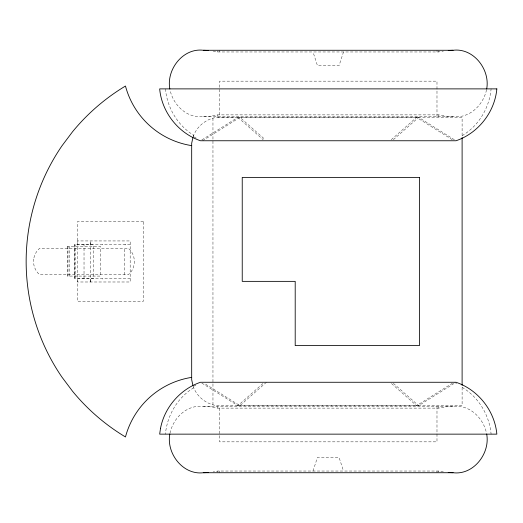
<?xml version="1.0" encoding="UTF-8"?>
<svg xmlns="http://www.w3.org/2000/svg" width="523" height="523" viewBox="0 0 523 523"><rect width="100%" height="100%" fill="white"/><g stroke="black" fill="none" stroke-linecap="round" stroke-linejoin="round"><path stroke-width="0.39" stroke-dasharray="2.62 1.96" d="M67.99 276.079L67.99 246.464M69.677 276.079L69.677 246.464M74.717 278.321L74.717 244.672M75.691 278.321L75.691 244.672M84.026 278.328L84.026 244.672M90.446 281.989L90.446 240.94M90.603 281.989L90.603 278.681M90.61 244.248L90.61 240.94M102.737 279.119L102.737 278.726M124.644 274.738L124.644 248.262M170.001 433.162C173.263 417.844 187.051 404.377 203.44 406.43L453.075 406.43C469.464 404.377 483.252 417.844 486.514 433.162M486.514 89.838C483.252 105.156 469.464 118.623 453.075 116.57L203.44 116.57C187.051 118.623 173.263 105.156 170.001 89.838M343.5 51.967L339.107 65.512L317.409 65.512L313.022 51.967M313.022 471.033L317.409 457.488L339.107 457.488L343.5 471.033M193.118 136.81C196.668 126.272 206.618 118.355 217.679 117.263L462.11 117.27L462.11 137.68M391.263 139.693L416.57 117.368L452.558 139.889M393.348 139.693L418.648 117.368L454.644 139.889M201.871 383.13L237.867 405.658L263.167 383.333M266.455 382.267L239.952 405.658L203.957 383.13M462.11 135.751L466.575 132.777A61.276 59.191 -90 0 0 491.104 88.884M193.745 387.713L189.941 390.25A61.276 59.191 -90 0 0 165.412 434.142M201.871 139.889L237.867 117.368L418.648 117.368M202.571 140.759L239.952 117.368L265.233 139.68M452.558 383.13L416.57 405.658L390.06 382.267M237.867 405.658L418.648 405.658L454.644 383.13M193.896 386.137L195.87 385.118M213.09 51.032L217.836 51.967L438.679 51.967L443.432 51.032M453.075 116.57L445.825 116.145L438.679 114.877L217.836 114.877L210.691 116.145L203.44 116.57M203.44 406.43L210.691 406.855L217.836 408.123L438.679 408.123L445.825 406.855L453.075 406.43M443.432 471.968L438.679 471.033L217.836 471.033L213.09 471.968M217.679 117.263L234.912 117.27M130.175 244.254L77.365 244.248L77.365 240.94L130.175 240.94L130.175 281.989L77.365 281.989L77.365 278.681L130.175 278.681M124.866 244.836L125.749 244.836M454.618 382.535L456.638 383.352M193.896 136.889L197.184 138.588M462.11 387.268L466.575 390.25A61.276 59.191 90 0 1 491.104 434.142M237.867 117.368L263.167 139.693M393.348 383.333L418.648 405.658M193.118 386.177C196.668 396.715 206.618 404.632 217.679 405.724L462.11 405.724L462.11 385.869M438.679 50.842L438.679 51.967M438.679 114.877L438.679 116.57M438.679 406.43L438.679 408.123M438.679 471.033L438.679 472.158M436.986 50.273L436.986 51.967M436.986 116.57L436.986 81.157L219.529 81.157L219.529 116.57M436.986 406.43L436.986 441.843L219.529 441.843L219.529 406.43M436.986 471.033L436.986 472.727M219.529 50.273L219.529 51.967M219.529 471.033L219.529 472.727M217.836 50.842L217.836 51.967M217.836 114.877L217.836 116.57M217.836 406.43L217.836 408.123M217.836 471.033L217.836 472.158M212.959 118.211L212.959 404.776M193.235 136.51L193.745 135.313L189.941 132.777A61.276 59.191 -90 0 1 165.412 88.884M102.737 244.444L102.737 244.836M67.402 246.464L67.402 276.079L100.527 276.079L100.534 246.464L67.402 246.464M74.377 244.672L74.377 278.321L93.552 278.328L93.552 244.672L74.377 244.672M33.694 258.983C32.844 264.808 35.139 270.96 39.676 274.732L128.253 274.738C136.366 268.306 136.366 254.694 128.253 248.262L39.676 248.262C36.473 250.968 34.328 254.838 33.694 258.983M143.413 221.772L77.201 221.772L77.201 301.222L143.413 301.222L143.413 221.772"/><path stroke-width="0.78" d="M169.851 433.959C166.118 453.238 182.893 475.335 203.44 472.727L453.075 472.727C473.622 475.335 490.397 453.238 486.665 433.959M486.665 89.041C490.397 69.762 473.622 47.665 453.075 50.273L203.44 50.273C182.893 47.665 166.118 69.762 169.851 89.041M192.935 137.444L191.68 143.263L191.68 379.724L192.935 385.543M448.237 50.463L453.075 50.273M208.278 472.537L203.44 472.727M203.44 50.273L208.278 50.463M453.075 472.727L448.237 472.537M462.11 137.68L462.11 385.301M191.68 145.629A81.523 81.523 0 0 1 125.468 86.034A204.65 204.65 0 0 0 72.547 131.744L62.002 145.786A204.65 204.65 0 0 0 62.002 377.207L72.547 391.25A204.65 204.65 0 0 0 125.468 436.96A81.523 81.523 0 0 1 191.68 377.371M160.509 428.396L159.665 434.142L496.85 434.142C494.758 410.849 478.172 389.779 456.023 382.267L200.492 382.267C180.239 389.19 164.484 407.371 160.509 428.396M496.85 88.884C494.758 112.17 478.172 133.247 456.023 140.759L200.492 140.759C178.343 133.247 161.757 112.17 159.665 88.884L496.85 88.884M419.472 177.408L242.234 177.408L242.234 281.361L295.201 281.361L295.201 345.585L419.472 345.585L419.472 177.408"/></g></svg>
